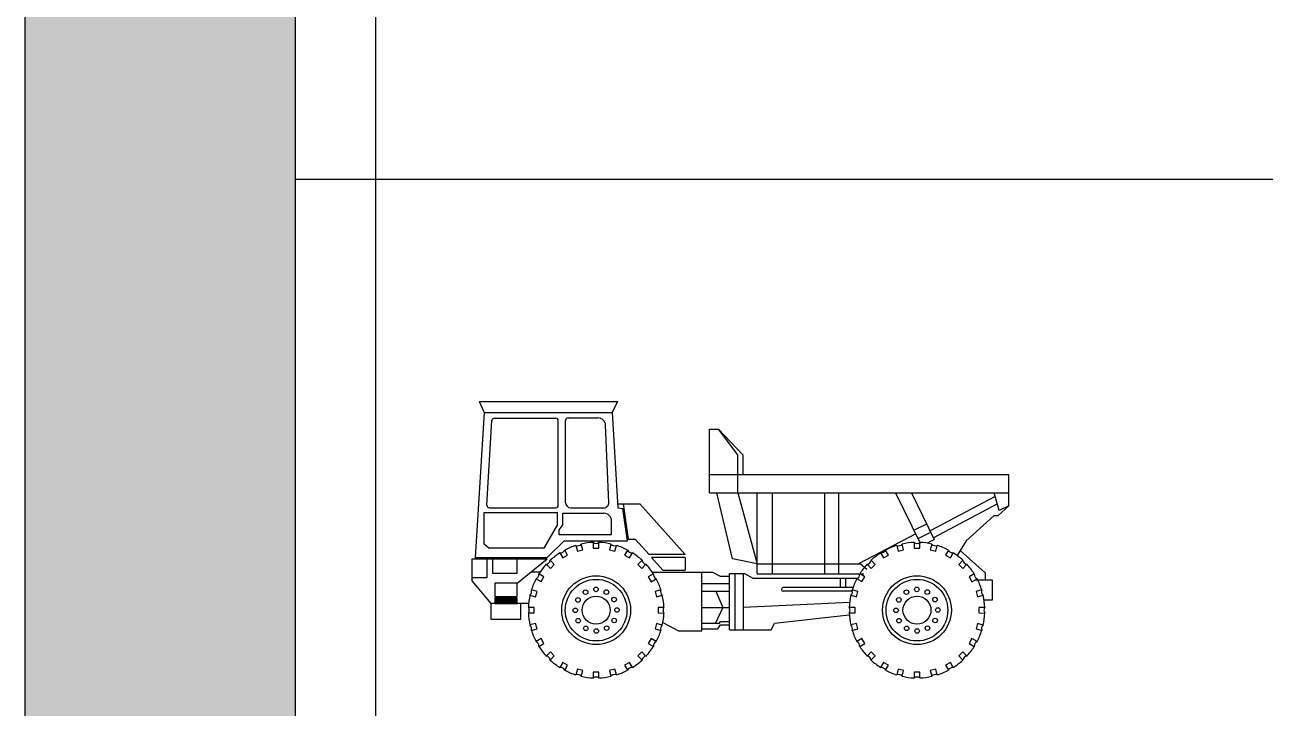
# Model space of a CAD drawing. Extents: x -121210 to 57230, y 84783 to 157800.
# Drawn here: x -121210 to -104109, y 105224 to 114651 of the extents above; entities that cross this region are included whole.
import ezdxf

# ---------------------------------------------------------------- set-up
doc = ezdxf.new("R2010")
doc.units = 0
doc.header["$MEASUREMENT"] = 0
doc.layers.get('0').update_dxf_attribs({"linetype": 'CONTINUOUS'})

# ---------------------------------------------------------------- blocks, each defined once
blk = doc.blocks.new('A$C1A8722A3')
for p, q in [((97, 3811), (168, 3663)), ((97, 3811), (2006, 3811)), ((2006, 3811), (1935, 3663)), ((168, 3663), (42, 1659)), ((168, 3663), (1935, 3663)), ((1935, 3663), (2011, 2347)), ((206, 2384), (275, 3549)), ((311, 3582), (1154, 3582)), ((1190, 2382), (1190, 3547)), ((1290, 2417), (1290, 3551)), ((1325, 3586), (1736, 3586)), ((1887, 2420), (1842, 3485)), ((3274, 3432), (3398, 3432)), ((3274, 2555), (3274, 3432)), ((3666, 3078), (3398, 3432)), ((3398, 3432), (3732, 3078)), ((3666, 2555), (3666, 3078)), ((3732, 3078), (3732, 2804)), ((3276, 2804), (7401, 2804)), ((7401, 2373), (7401, 2804)), ((2008, 2400), (2316, 2400)), ((2157, 1915), (2089, 2400)), ((2316, 2400), (2937, 1700)), ((3274, 2555), (7401, 2555)), ((3590, 1644), (3375, 2555)), ((3666, 2555), (3932, 1575)), ((3932, 1435), (3932, 2555)), ((4142, 1435), (4142, 2555)), ((4863, 1435), (4863, 2555)), ((5057, 1435), (5057, 2555)), ((5839, 2555), (6181, 1858)), ((6058, 2555), (6374, 1910)), ((7215, 2503), (6316, 2028)), ((7244, 2399), (6363, 1934)), ((7269, 2308), (7201, 2555)), ((168, 1846), (168, 2280)), ((168, 2280), (1181, 2280)), ((241, 2347), (1154, 2347)), ((1181, 2117), (1181, 2280)), ((1252, 2117), (1252, 2272)), ((1252, 2272), (1818, 2272)), ((1360, 2347), (1817, 2347)), ((2011, 2347), (2082, 2338)), ((2144, 1892), (2082, 2338)), ((7193, 2237), (6813, 1889)), ((7251, 2237), (7193, 2237)), ((7401, 2373), (7251, 2237)), ((7401, 2373), (7269, 2308)), ((1181, 2117), (990, 1788)), ((1252, 2117), (1198, 2042)), ((1923, 1976), (1923, 2166)), ((6093, 2038), (6269, 2125)), ((1035, 1659), (1269, 1892)), ((1198, 2042), (1198, 1976)), ((1198, 1976), (1923, 1976)), ((1269, 1892), (2144, 1892)), ((2141, 1915), (2250, 1915)), ((2250, 1915), (2441, 1700)), ((6119, 1985), (5327, 1575)), ((6150, 1922), (6326, 2009)), ((6282, 1865), (6374, 1910)), ((6813, 1889), (6688, 1688)), ((231, 1788), (168, 1846)), ((990, 1788), (231, 1788)), ((1211, 1724), (1252, 1654)), ((1318, 1692), (1278, 1762)), ((1433, 1826), (1454, 1748)), ((1454, 1748), (1528, 1768)), ((1528, 1768), (1507, 1846)), ((1673, 1868), (1673, 1788)), ((1673, 1788), (1750, 1788)), ((1750, 1788), (1750, 1868)), ((1916, 1846), (1895, 1768)), ((1895, 1768), (1970, 1748)), ((1970, 1748), (1991, 1826)), ((2145, 1762), (2105, 1692)), ((2172, 1654), (2212, 1724)), ((5634, 1724), (5675, 1654)), ((5741, 1692), (5701, 1762)), ((5856, 1826), (5877, 1748)), ((5877, 1748), (5951, 1768)), ((5951, 1768), (5930, 1846)), ((6096, 1868), (6096, 1788)), ((6096, 1788), (6173, 1788)), ((6173, 1788), (6173, 1868)), ((6339, 1846), (6319, 1768)), ((6319, 1768), (6393, 1748)), ((6393, 1748), (6414, 1826)), ((6569, 1762), (6528, 1692)), ((6595, 1654), (6635, 1724)), ((6732, 1758), (7076, 1448)), ((0, 1643), (0, 1339)), ((0, 1643), (1035, 1643)), ((42, 1659), (1035, 1659)), ((204, 1643), (204, 1378)), ((282, 1643), (282, 1443)), ((624, 1307), (1035, 1643)), ((624, 1443), (624, 1643)), ((1024, 1567), (1081, 1510)), ((1135, 1565), (1078, 1622)), ((1081, 1510), (1135, 1565)), ((1252, 1654), (1318, 1692)), ((2105, 1692), (2172, 1654)), ((2345, 1622), (2288, 1565)), ((2288, 1565), (2342, 1510)), ((2342, 1510), (2399, 1567)), ((2937, 1700), (2441, 1700)), ((2476, 1660), (2632, 1485)), ((2937, 1660), (2476, 1660)), ((2937, 1660), (2937, 1485)), ((3932, 1575), (3590, 1644)), ((3932, 1575), (5351, 1575)), ((5443, 1494), (5351, 1575)), ((5447, 1567), (5504, 1510)), ((5559, 1565), (5502, 1622)), ((5504, 1510), (5559, 1565)), ((5675, 1654), (5741, 1692)), ((6528, 1692), (6595, 1654)), ((6768, 1622), (6711, 1565)), ((6711, 1565), (6765, 1510)), ((6765, 1510), (6823, 1567)), ((204, 1378), (0, 1378)), ((282, 1443), (624, 1443)), ((939, 1460), (812, 1460)), ((992, 1394), (922, 1435)), ((953, 1328), (992, 1394)), ((2501, 1434), (2431, 1394)), ((2431, 1394), (2470, 1327)), ((2484, 1460), (3315, 1460)), ((2632, 1485), (2937, 1485)), ((3167, 649), (3167, 1460)), ((3315, 1460), (3422, 1402)), ((3422, 1402), (3550, 1402)), ((3550, 1439), (3755, 1439)), ((3550, 664), (3550, 1439)), ((3628, 664), (3628, 1439)), ((3745, 664), (3745, 1439)), ((3755, 1439), (3883, 1371)), ((5312, 1371), (3883, 1371)), ((3932, 1435), (5402, 1435)), ((5075, 1371), (5075, 1245)), ((5151, 1371), (5151, 1245)), ((5415, 1394), (5345, 1435)), ((5376, 1328), (5415, 1394)), ((6925, 1434), (6855, 1394)), ((6855, 1394), (6893, 1327)), ((7076, 1448), (7076, 1352)), ((0, 1339), (258, 1028)), ((624, 1307), (315, 1307)), ((315, 1307), (315, 1122)), ((624, 1122), (624, 1307)), ((897, 1192), (819, 1213)), ((883, 1368), (953, 1328)), ((2470, 1327), (2540, 1368)), ((2604, 1213), (2526, 1192)), ((3167, 1302), (3550, 1302)), ((5253, 1245), (4290, 1245)), ((5320, 1192), (5242, 1213)), ((5307, 1368), (5376, 1328)), ((6893, 1327), (6963, 1368)), ((6935, 1351), (7170, 1351)), ((7027, 1213), (6949, 1192)), ((7170, 1351), (7170, 1072)), ((258, 1028), (258, 812)), ((781, 1028), (258, 1028)), ((315, 1122), (624, 1122)), ((315, 1098), (315, 1028)), ((624, 1098), (315, 1098)), ((624, 1091), (315, 1091)), ((624, 1082), (315, 1082)), ((624, 1077), (315, 1077)), ((624, 1069), (315, 1069)), ((624, 1060), (315, 1060)), ((624, 1049), (315, 1049)), ((624, 1038), (315, 1038)), ((315, 1028), (624, 1028)), ((624, 1028), (624, 1098)), ((674, 812), (674, 1028)), ((799, 1139), (877, 1118)), ((877, 1118), (897, 1192)), ((2526, 1192), (2546, 1118)), ((2546, 1118), (2624, 1139)), ((3167, 1195), (3550, 1195)), ((3363, 1195), (3457, 971)), ((5206, 1039), (3745, 971)), ((5246, 1195), (4290, 1195)), ((5223, 1139), (5300, 1118)), ((5300, 1118), (5320, 1192)), ((6949, 1192), (6969, 1118)), ((6969, 1118), (7047, 1139)), ((7170, 1072), (7060, 1072)), ((858, 973), (778, 973)), ((778, 896), (858, 896)), ((858, 896), (858, 973)), ((2646, 973), (2565, 973)), ((2565, 973), (2565, 896)), ((2565, 896), (2646, 895)), ((3167, 971), (3550, 971)), ((3457, 971), (3359, 756)), ((5202, 867), (4170, 752)), ((5281, 973), (5201, 973)), ((5201, 896), (5281, 896)), ((5281, 896), (5281, 973)), ((7069, 973), (6988, 973)), ((6988, 973), (6988, 896)), ((6988, 896), (7069, 895)), ((258, 812), (674, 812)), ((877, 750), (799, 730)), ((897, 676), (877, 750)), ((2546, 750), (2526, 676)), ((2624, 729), (2546, 750)), ((2631, 762), (2846, 649)), ((3167, 756), (3412, 756)), ((3389, 678), (3426, 732)), ((3412, 756), (3426, 776)), ((3426, 776), (3550, 776)), ((3426, 732), (3550, 732)), ((4126, 664), (4170, 752)), ((5300, 750), (5222, 730)), ((5320, 676), (5300, 750)), ((6969, 750), (6949, 676)), ((7047, 729), (6969, 750)), ((819, 655), (897, 676)), ((953, 541), (883, 501)), ((992, 474), (953, 541)), ((2470, 541), (2431, 474)), ((2540, 500), (2470, 541)), ((2526, 676), (2604, 655)), ((2846, 649), (3167, 649)), ((3167, 678), (3389, 678)), ((3550, 664), (4126, 664)), ((5242, 655), (5320, 676)), ((5376, 541), (5306, 501)), ((5415, 474), (5376, 541)), ((6893, 541), (6855, 474)), ((6963, 500), (6893, 541)), ((6949, 676), (7027, 655)), ((922, 434), (992, 474)), ((1081, 358), (1024, 301)), ((1135, 303), (1081, 358)), ((2342, 358), (2288, 303)), ((2399, 301), (2342, 358)), ((2431, 474), (2501, 434)), ((5345, 434), (5415, 474)), ((5504, 358), (5447, 301)), ((5558, 303), (5504, 358)), ((6765, 358), (6711, 303)), ((6822, 301), (6765, 358)), ((6855, 474), (6924, 434)), ((1078, 246), (1135, 303)), ((1252, 214), (1211, 144)), ((1318, 176), (1252, 214)), ((1278, 106), (1318, 176)), ((2172, 214), (2105, 176)), ((2105, 176), (2145, 106)), ((2212, 144), (2172, 214)), ((2288, 303), (2345, 246)), ((5501, 246), (5558, 303)), ((5675, 214), (5634, 144)), ((5741, 176), (5675, 214)), ((5701, 106), (5741, 176)), ((6595, 214), (6528, 176)), ((6528, 176), (6568, 106)), ((6635, 144), (6595, 214)), ((6711, 303), (6768, 246)), ((1454, 120), (1433, 42)), ((1528, 100), (1454, 120)), ((1507, 22), (1528, 100)), ((1750, 81), (1673, 81)), ((1673, 81), (1673, 0)), ((1750, 0), (1750, 81)), ((1970, 120), (1895, 100)), ((1895, 100), (1916, 22)), ((1991, 42), (1970, 120)), ((5877, 120), (5856, 42)), ((5951, 100), (5877, 120)), ((5930, 22), (5951, 100)), ((6173, 81), (6096, 81)), ((6096, 81), (6096, 0)), ((6173, 0), (6173, 81)), ((6393, 120), (6318, 100)), ((6318, 100), (6339, 22)), ((6414, 42), (6393, 120))]:
    blk.add_line(p, q)
for centre, radius in [((1712, 934), 474), ((6135, 934), 474), ((1712, 934), 425), ((1566, 1182), 31.7), ((1710, 1221), 31.7), ((1853, 1184), 31.7), ((6135, 934), 425), ((5989, 1182), 31.7), ((6133, 1221), 31.7), ((6277, 1184), 31.7), ((1462, 1076), 31.7), ((1712, 934), 193), ((1959, 1080), 31.7), ((5885, 1076), 31.7), ((6135, 934), 193), ((6383, 1080), 31.7), ((1424, 932), 31.7), ((1999, 936), 31.7), ((5847, 932), 31.7), ((6422, 936), 31.7), ((1464, 789), 31.7), ((1570, 684), 31.7), ((1857, 686), 31.7), ((1961, 792), 31.7), ((5887, 789), 31.7), ((5993, 684), 31.7), ((6280, 686), 31.7), ((6385, 792), 31.7), ((1714, 647), 31.7), ((6137, 647), 31.7)]:
    blk.add_circle(centre, radius)
for centre, radius, start, end in [((311, 3547), 35.2, 90, 176.5936), ((1154, 3547), 35.2, 0, 90), ((1325, 3551), 35.2, 90, 180), ((1736, 3480), 106, 2.4509, 90), ((1360, 2417), 70.4, 180, 270), ((1817, 2417), 70.4, 270, 2.4509), ((241, 2382), 35.2, 176.5936, 270), ((1154, 2382), 35.2, 270, 0), ((1818, 2166), 106, 0, 90), ((1712, 934), 935, 122.3571, 132.6315), ((1712, 934), 935, 122.3571, 132.6315), ((1217, 1792), 67.9, 265.3953, 334.5932), ((1712, 934), 935, 107.3571, 117.6315), ((1712, 934), 935, 107.3571, 117.6315), ((1455, 1890), 67.9, 250.3953, 319.5932), ((1712, 934), 935, 92.3571, 102.6315), ((1712, 934), 935, 92.3571, 102.6315), ((1712, 1924), 67.9, 235.3953, 304.5932), ((1712, 934), 935, 77.3571, 87.6315), ((1712, 934), 935, 77.3571, 87.6315), ((1968, 1890), 67.9, 220.3953, 289.5932), ((1712, 934), 935, 62.3571, 72.6315), ((1712, 934), 935, 62.3571, 72.6315), ((2207, 1791), 67.9, 205.3953, 274.5932), ((1712, 934), 935, 47.3571, 57.6315), ((1712, 934), 935, 47.3571, 57.6315), ((6135, 934), 935, 122.3571, 132.6315), ((6135, 934), 935, 122.3571, 132.6315), ((5640, 1792), 67.9, 265.3953, 334.5932), ((6135, 934), 935, 107.3571, 117.6315), ((6135, 934), 935, 107.3571, 117.6315), ((5879, 1890), 67.9, 250.3953, 319.5932), ((6135, 934), 935, 92.3571, 102.6315), ((6135, 934), 935, 92.3571, 102.6315), ((6135, 1924), 67.9, 235.3953, 304.5932), ((6135, 934), 935, 77.3571, 87.6315), ((6135, 934), 935, 77.3571, 87.6315), ((6391, 1890), 67.9, 220.3953, 289.5932), ((6135, 934), 935, 62.3571, 72.6315), ((6135, 934), 935, 62.3571, 72.6315), ((6630, 1791), 67.9, 205.3953, 274.5932), ((6135, 934), 935, 47.3571, 57.6315), ((6135, 934), 935, 47.3571, 57.6315), ((1712, 934), 935, 137.3571, 147.6315), ((1712, 934), 935, 137.3571, 147.6315), ((1012, 1634), 67.9, 280.3953, 349.5932), ((2412, 1634), 67.9, 190.3953, 259.5932), ((1712, 934), 935, 32.3571, 42.6315), ((1712, 934), 935, 32.3571, 42.6315), ((6135, 934), 935, 137.3571, 147.6315), ((6135, 934), 935, 137.3571, 147.6315), ((5435, 1634), 67.9, 280.3953, 349.5932), ((6835, 1634), 67.9, 190.3953, 259.5932), ((6135, 934), 935, 32.3571, 42.6315), ((6135, 934), 935, 32.3571, 42.6315), ((854, 1429), 67.9, 295.3953, 4.5932), ((2569, 1429), 67.9, 175.3953, 244.5932), ((5277, 1429), 67.9, 295.3953, 4.5932), ((6992, 1429), 67.9, 175.3953, 244.5932), ((755, 1190), 67.9, 310.3953, 19.5932), ((1712, 934), 935, 152.3571, 162.6315), ((1712, 934), 935, 152.3571, 162.6315), ((1712, 934), 935, 17.3571, 27.6315), ((1712, 934), 935, 17.3571, 27.6315), ((2668, 1190), 67.9, 160.3953, 229.5932), ((4290, 1220), 25, 90, 270), ((5179, 1190), 67.9, 310.3953, 19.5932), ((6135, 934), 935, 152.3571, 162.6315), ((6135, 934), 935, 152.3571, 162.6315), ((6135, 934), 935, 17.3571, 27.6315), ((6135, 934), 935, 17.3571, 27.6315), ((7091, 1190), 67.9, 160.3953, 229.5932), ((1712, 934), 935, 167.3571, 177.6315), ((1712, 934), 935, 167.3571, 177.6315), ((1712, 934), 935, 2.3571, 12.6315), ((1712, 934), 935, 2.3571, 12.6315), ((6135, 934), 935, 167.3571, 177.6315), ((6135, 934), 935, 167.3571, 177.6315), ((6135, 934), 935, 2.3571, 12.6315), ((6135, 934), 935, 2.3571, 12.6315), ((722, 934), 67.9, 325.3953, 34.5932), ((1712, 934), 935, 182.3571, 192.6315), ((1712, 934), 935, 182.3571, 192.6315), ((1712, 934), 935, 347.3571, 357.6315), ((1712, 934), 935, 347.3571, 357.6315), ((2702, 934), 67.9, 145.3953, 214.5932), ((5145, 934), 67.9, 325.3953, 34.5932), ((6135, 934), 935, 182.3571, 192.6315), ((6135, 934), 935, 182.3571, 192.6315), ((6135, 934), 935, 347.3571, 357.6315), ((6135, 934), 935, 347.3571, 357.6315), ((7125, 934), 67.9, 145.3953, 214.5932), ((755, 678), 67.9, 340.3953, 49.5932), ((2668, 678), 67.9, 130.3953, 199.5932), ((5178, 678), 67.9, 340.3953, 49.5932), ((7091, 678), 67.9, 130.3953, 199.5932), ((1712, 934), 935, 197.3571, 207.6315), ((1712, 934), 935, 197.3571, 207.6315), ((1712, 934), 935, 332.3571, 342.6315), ((1712, 934), 935, 332.3571, 342.6315), ((6135, 934), 935, 197.3571, 207.6315), ((6135, 934), 935, 197.3571, 207.6315), ((6135, 934), 935, 332.3571, 342.6315), ((6135, 934), 935, 332.3571, 342.6315), ((854, 439), 67.9, 355.3953, 64.5932), ((1712, 934), 935, 212.3571, 222.6315), ((1712, 934), 935, 212.3571, 222.6315), ((1712, 934), 935, 317.3571, 327.6315), ((1712, 934), 935, 317.3571, 327.6315), ((2569, 439), 67.9, 115.3953, 184.5932), ((5277, 439), 67.9, 355.3953, 64.5932), ((6135, 934), 935, 212.3571, 222.6315), ((6135, 934), 935, 212.3571, 222.6315), ((6135, 934), 935, 317.3571, 327.6315), ((6135, 934), 935, 317.3571, 327.6315), ((6992, 439), 67.9, 115.3953, 184.5932), ((1012, 234), 67.9, 10.3953, 79.5932), ((1712, 934), 935, 227.3571, 237.6315), ((1712, 934), 935, 227.3571, 237.6315), ((1712, 934), 935, 302.3571, 312.6315), ((1712, 934), 935, 302.3571, 312.6315), ((2412, 234), 67.9, 100.3953, 169.5932), ((5435, 234), 67.9, 10.3953, 79.5932), ((6135, 934), 935, 227.3571, 237.6315), ((6135, 934), 935, 227.3571, 237.6315), ((6135, 934), 935, 302.3571, 312.6315), ((6135, 934), 935, 302.3571, 312.6315), ((6835, 234), 67.9, 100.3953, 169.5932), ((1217, 77), 67.9, 25.3953, 94.5932), ((1712, 934), 935, 242.3571, 252.6315), ((1712, 934), 935, 242.3571, 252.6315), ((1455, -22), 67.9, 40.3953, 109.5932), ((1712, 934), 935, 257.3571, 267.6315), ((1712, 934), 935, 257.3571, 267.6315), ((1712, -56), 67.9, 55.3953, 124.5932), ((1712, 934), 935, 272.3571, 282.6315), ((1712, 934), 935, 272.3571, 282.6315), ((1968, -22), 67.9, 70.3953, 139.5932), ((1712, 934), 935, 287.3571, 297.6315), ((1712, 934), 935, 287.3571, 297.6315), ((2207, 77), 67.9, 85.3953, 154.5932), ((5640, 77), 67.9, 25.3953, 94.5932), ((6135, 934), 935, 242.3571, 252.6315), ((6135, 934), 935, 242.3571, 252.6315), ((5878, -22), 67.9, 40.3953, 109.5932), ((6135, 934), 935, 257.3571, 267.6315), ((6135, 934), 935, 257.3571, 267.6315), ((6135, -56), 67.9, 55.3953, 124.5932), ((6135, 934), 935, 272.3571, 282.6315), ((6135, 934), 935, 272.3571, 282.6315), ((6391, -22), 67.9, 70.3953, 139.5932), ((6135, 934), 935, 287.3571, 297.6315), ((6135, 934), 935, 287.3571, 297.6315), ((6630, 77), 67.9, 85.3953, 154.5932)]:
    blk.add_arc(centre, radius, start, end)
blk = doc.blocks.new('FORMATLINES')
at = {"true_color": 0x444444}
blk.add_hatch(color=250, dxfattribs=at).paths.add_polyline_path([(-121210, 84783), (-117481, 84783), (-117481, 157800), (-121210, 157800)])
at = {"color": 250, "true_color": 0x444444}
for p, q in [((-121210, 157800), (-121210, 84783)), ((-117481, 157800), (-117481, 84783))]:
    blk.add_line(p, q, dxfattribs=at)
blk.add_line((-117481, 157800), (-117481, 84783))
at = {"color": 155, "true_color": 0x546d8e}
for p, q in [((-117481, 157399), (-117481, 85429)), ((-116377, 157399), (-116377, 85429)), ((-117481, 112523), (57230, 112523))]:
    blk.add_line(p, q, dxfattribs=at)

msp = doc.modelspace()

# ---------------------------------------------------------------- block references
for name, p in [('FORMATLINES', (0, 0)), ('A$C1A8722A3', (-115045, 105642))]:
    msp.add_blockref(name, p)

doc.saveas('drawing.dxf')
